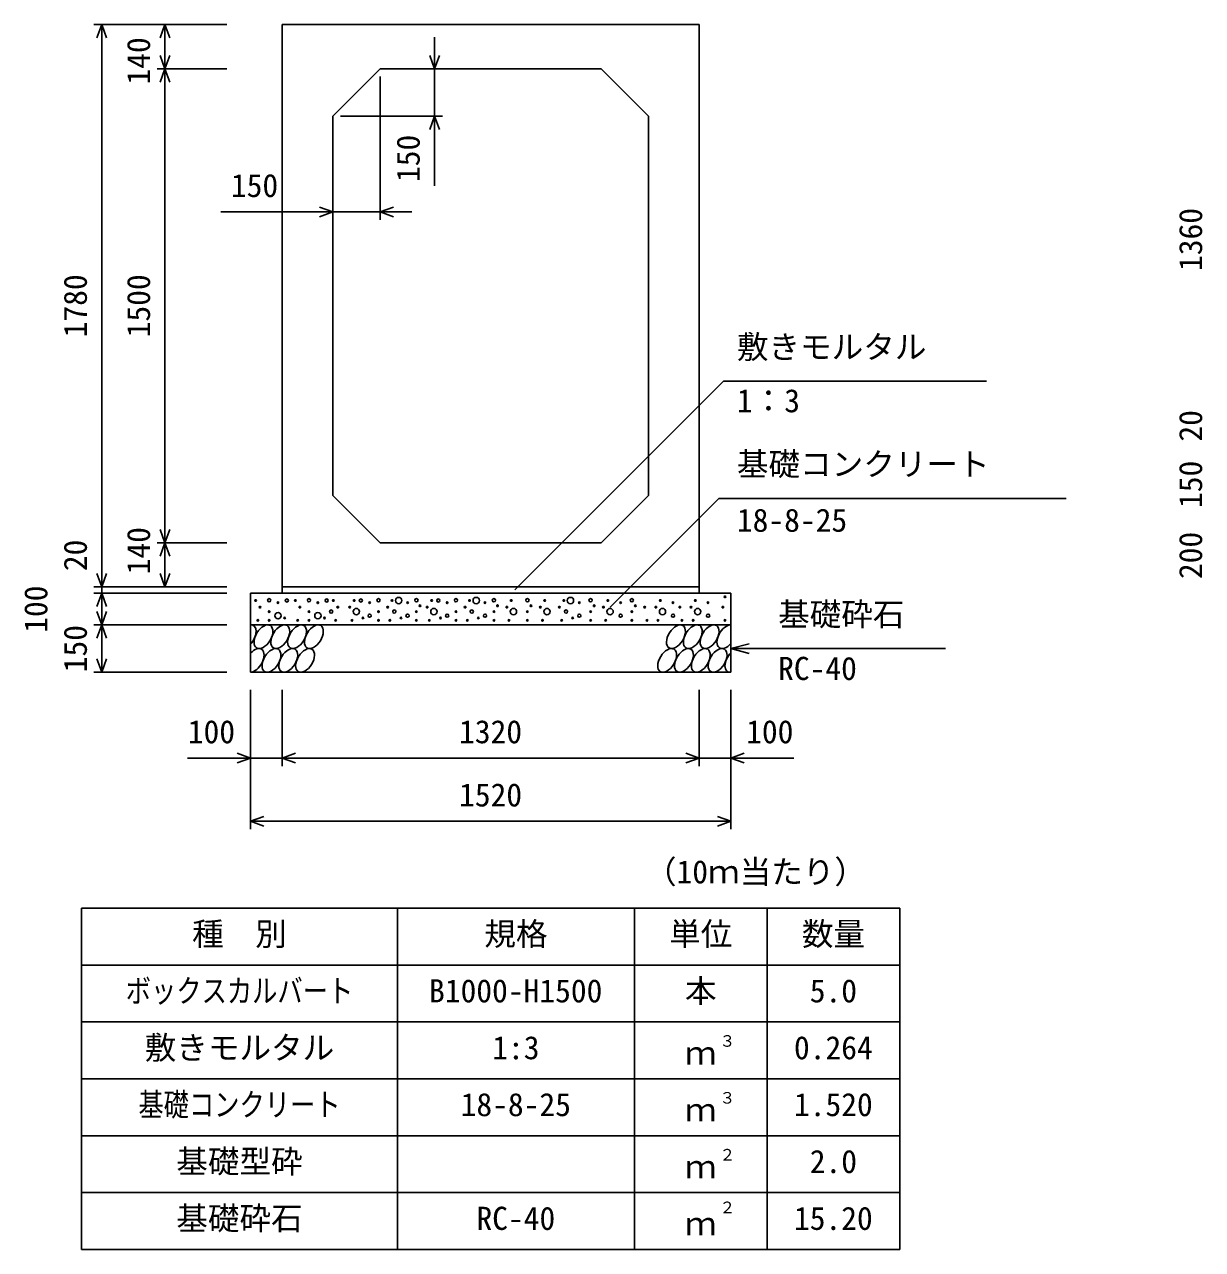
# Model space of a CAD drawing. Units: millimetres, scale not verified. Extents: x -50400 to 50400, y -17820 to 17820.
# Drawn here: x 41484 to 45213, y 5195 to 9072 of the extents above; entities that cross this region are included whole.
import ezdxf
from ezdxf.enums import TextEntityAlignment as Align

# ---------------------------------------------------------------- set-up
doc = ezdxf.new("R2010")
doc.units = ezdxf.units.MM
doc.header["$LTSCALE"] = 60
for name, color, linetype, lineweight in [('0-0_DIM', 7, 'Continuous', 25), ('0-2_HATCH', 6, 'Continuous', 25), ('0-3_HYO', 3, 'Continuous', 25), ('0-4_HYO2', 4, 'Continuous', 25), ('0-5_OUTLINE', 3, 'Continuous', 25), ('0-7_TXT', 7, 'Continuous', 25)]:
    doc.layers.add(name, color=color, linetype=linetype, lineweight=lineweight)
doc.styles.add('ＭＳ ゴシック', font='')
doc.styles.get('ＭＳ ゴシック').set_extended_font_data('MS Gothic')

msp = doc.modelspace()

# ---------------------------------------------------------------- linework, layer by layer
at = {"layer": '0-0_DIM'}
for p, q in [((41703.88, 9071.89), (42124.98, 9071.89)), ((41728.88, 7291.89), (41728.88, 9071.89)), ((41928.88, 9071.89), (41928.88, 8931.89)), ((42782.46, 9031.89), (42782.46, 8931.89)), ((41903.88, 8931.89), (42124.98, 8931.89)), ((41928.88, 8931.89), (41928.88, 7431.89)), ((42782.46, 8781.89), (42782.46, 8931.89)), ((42609.98, 8906.89), (42609.98, 8453.87)), ((42484.98, 8781.89), (42807.46, 8781.89)), ((42782.46, 8781.89), (42782.46, 8561.01)), ((42105.88, 8478.87), (42459.98, 8478.87)), ((42609.98, 8478.87), (42459.98, 8478.87)), ((42609.98, 8478.87), (42709.98, 8478.87)), ((43036.2, 7282.55), (43696.48, 7942.83)), ((44528.89, 7942.83), (43696.48, 7942.83)), ((43338.01, 7228.16), (43682.07, 7572.22)), ((44781.62, 7572.22), (43682.07, 7572.22)), ((41903.88, 7431.89), (42124.98, 7431.89)), ((41928.88, 7291.89), (41928.88, 7431.89)), ((41703.88, 7291.89), (42124.98, 7291.89)), ((41728.88, 7291.89), (41728.88, 7271.89)), ((41703.88, 7271.89), (42124.98, 7271.89)), ((41728.88, 7271.89), (41728.88, 7171.89)), ((41703.88, 7171.89), (42124.98, 7171.89)), ((41728.88, 7171.89), (41728.88, 7021.89)), ((43719.98, 7096.89), (43777.94, 7112.42)), ((44399.79, 7096.89), (43719.98, 7096.89)), ((43719.98, 7096.89), (43777.94, 7081.36)), ((41703.88, 7021.89), (42124.98, 7021.89)), ((42199.98, 6525.28), (42199.98, 6966.89)), ((42299.98, 6725.28), (42299.98, 6966.89)), ((43619.98, 6725.28), (43619.98, 6966.89)), ((43619.98, 6725.28), (43619.98, 6966.89)), ((43719.98, 6525.28), (43719.98, 6966.89)), ((42000.44, 6750.28), (42199.98, 6750.28)), ((42299.98, 6750.28), (42199.98, 6750.28)), ((43619.98, 6750.28), (42299.98, 6750.28)), ((43719.98, 6750.28), (43619.98, 6750.28)), ((43919.53, 6750.28), (43719.98, 6750.28)), ((43719.98, 6550.28), (42199.98, 6550.28))]:
    msp.add_line(p, q, dxfattribs=at)
for points in [[(41744.27, 9029.6), (41728.88, 9071.89), (41713.49, 9029.6)], [(41944.27, 9029.6), (41928.88, 9071.89), (41913.49, 9029.6)], [(41944.27, 8974.17), (41928.88, 8931.89), (41913.49, 8974.17)], [(42797.85, 8974.17), (42782.46, 8931.89), (42767.07, 8974.17)], [(41944.27, 8889.6), (41928.88, 8931.89), (41913.49, 8889.6)], [(42797.85, 8739.6), (42782.46, 8781.89), (42767.07, 8739.6)], [(42417.7, 8494.26), (42459.98, 8478.87), (42417.7, 8463.48)], [(42652.27, 8494.26), (42609.98, 8478.87), (42652.27, 8463.48)], [(41944.27, 7474.17), (41928.88, 7431.89), (41913.49, 7474.17)], [(41944.27, 7389.6), (41928.88, 7431.89), (41913.49, 7389.6)], [(41744.27, 7334.17), (41728.88, 7291.89), (41713.49, 7334.17)], [(41944.27, 7334.17), (41928.88, 7291.89), (41913.49, 7334.17)], [(41744.27, 7229.6), (41728.88, 7271.89), (41713.49, 7229.6)], [(41744.27, 7214.17), (41728.88, 7171.89), (41713.49, 7214.17)], [(41744.27, 7129.6), (41728.88, 7171.89), (41713.49, 7129.6)], [(41744.27, 7064.17), (41728.88, 7021.89), (41713.49, 7064.17)], [(42157.7, 6765.67), (42199.98, 6750.28), (42157.7, 6734.88)], [(42342.27, 6765.67), (42299.98, 6750.28), (42342.27, 6734.88)], [(43577.7, 6765.67), (43619.98, 6750.28), (43577.7, 6734.88)], [(43762.27, 6765.67), (43719.98, 6750.28), (43762.27, 6734.88)], [(42242.27, 6565.67), (42199.98, 6550.28), (42242.27, 6534.88)], [(43677.7, 6565.67), (43719.98, 6550.28), (43677.7, 6534.88)]]:
    msp.add_lwpolyline(points, dxfattribs=at)
at = {"layer": '0-2_HATCH'}
for centre, radius in [((42215.95, 7249.07), 2.5), ((42258.84, 7249.94), 5), ((42314.92, 7249.07), 5), ((42342.05, 7249.07), 2.5), ((42384.95, 7249.94), 5), ((42441.02, 7249.07), 5), ((42462.05, 7249.07), 2.5), ((42527.91, 7249.07), 2.5), ((42548.94, 7249.07), 5), ((42605.01, 7249.94), 5), ((42647.91, 7249.07), 2.5), ((42668.94, 7249.07), 10), ((42725.01, 7249.94), 5), ((42773.13, 7249.07), 2.5), ((42794.16, 7249.07), 5), ((42850.24, 7249.94), 5), ((42893.13, 7249.07), 2.5), ((42914.16, 7249.07), 10), ((42970.24, 7249.94), 5), ((43025.06, 7249.07), 2.5), ((43076.34, 7249.94), 5), ((43131.16, 7249.07), 2.5), ((43191.56, 7249.07), 2.5), ((43212.59, 7249.07), 10), ((43276.17, 7249.94), 5), ((43330.98, 7249.07), 2.5), ((43406.8, 7249.94), 5), ((43496.88, 7249.07), 2.5), ((43607.94, 7249.07), 2.5), ((43701.74, 7260.78), 2.5), ((42229.97, 7228.05), 2.5), ((42258.84, 7214.05), 2.5), ((42286.88, 7200.92), 10), ((42286.88, 7242.06), 2.5), ((42356.07, 7228.05), 2.5), ((42384.95, 7214.05), 2.5), ((42412.99, 7200.92), 10), ((42412.99, 7242.06), 2.5), ((42455.04, 7214.05), 5), ((42476.07, 7228.05), 2.5), ((42513.89, 7228.05), 2.5), ((42534.92, 7214.05), 10), ((42576.98, 7242.06), 2.5), ((42605.01, 7214.05), 2.5), ((42633.89, 7228.05), 2.5), ((42654.92, 7214.05), 5), ((42696.98, 7242.06), 2.5), ((42725.01, 7214.05), 2.5), ((42736.35, 7232.37), 2.5), ((42759.11, 7228.05), 2.5), ((42780.14, 7214.05), 10), ((42822.2, 7242.06), 2.5), ((42850.24, 7214.05), 2.5), ((42879.11, 7228.05), 2.5), ((42900.14, 7214.05), 5), ((42942.2, 7242.06), 2.5), ((42970.24, 7214.05), 2.5), ((42981.58, 7232.37), 2.5), ((43011.04, 7228.05), 2.5), ((43032.07, 7214.05), 10), ((43076.34, 7214.05), 2.5), ((43087.68, 7232.37), 2.5), ((43117.14, 7228.05), 2.5), ((43138.17, 7214.05), 10), ((43177.54, 7228.05), 2.5), ((43198.57, 7214.05), 5), ((43240.63, 7242.06), 2.5), ((43276.17, 7214.05), 2.5), ((43287.51, 7232.37), 2.5), ((43316.97, 7228.05), 2.5), ((43338, 7214.05), 10), ((43371.27, 7242.06), 2.5), ((43406.8, 7214.05), 2.5), ((43418.14, 7232.37), 2.5), ((43447.6, 7228.05), 2.5), ((43482.86, 7228.05), 2.5), ((43503.89, 7214.05), 10), ((43537.16, 7242.06), 2.5), ((43558.67, 7228.05), 2.5), ((43593.92, 7228.05), 2.5), ((43614.95, 7214.05), 10), ((43648.22, 7242.06), 2.5), ((43694.8, 7228.05), 2.5), ((42222.96, 7186.04), 2.5), ((42258.84, 7186.04), 2.5), ((42307.91, 7193.91), 2.5), ((42349.06, 7186.04), 2.5), ((42384.95, 7186.04), 2.5), ((42434.01, 7193.91), 2.5), ((42469.06, 7186.04), 2.5), ((42520.9, 7186.04), 2.5), ((42555.95, 7193.91), 2.5), ((42576.98, 7200.92), 5), ((42605.01, 7186.04), 2.5), ((42640.9, 7186.04), 2.5), ((42675.95, 7193.91), 2.5), ((42696.98, 7200.92), 5), ((42725.01, 7186.04), 2.5), ((42766.12, 7186.04), 2.5), ((42801.17, 7193.91), 2.5), ((42822.2, 7200.92), 5), ((42850.24, 7186.04), 2.5), ((42886.12, 7186.04), 2.5), ((42921.17, 7193.91), 2.5), ((42942.2, 7200.92), 5), ((42970.24, 7186.04), 2.5), ((43018.05, 7186.04), 2.5), ((43076.34, 7186.04), 2.5), ((43124.15, 7186.04), 2.5), ((43184.55, 7186.04), 2.5), ((43219.6, 7193.91), 2.5), ((43240.63, 7200.92), 5), ((43276.17, 7186.04), 2.5), ((43323.98, 7186.04), 2.5), ((43371.27, 7200.92), 5), ((43406.8, 7186.04), 2.5), ((43454.61, 7186.04), 2.5), ((43489.87, 7186.04), 2.5), ((43537.16, 7200.92), 5), ((43565.68, 7186.04), 2.5), ((43600.93, 7186.04), 2.5), ((43648.22, 7200.92), 5), ((43701.81, 7186.04), 2.5)]:
    msp.add_circle(centre, radius, dxfattribs=at)
for centre, start_param, end_param in [((42187.62, 7134.37), 4.385593, 6.6745444), ((43706.12, 7134.37), 0.3357715, 4.4411806), ((42212.94, 7059.38), 3.5111464, 7.548991), ((43731.44, 7059.38), 1.2110787, 3.5658734)]:
    msp.add_ellipse(centre, major_axis=(21.81, 35.31), ratio=0.5792, start_param=start_param, end_param=end_param, dxfattribs=at)
for centre in [(42240.83, 7134.37), (42294.03, 7134.37), (42347.24, 7134.37), (42400.45, 7134.37), (43546.5, 7134.37), (43599.71, 7134.37), (43652.91, 7134.37), (42266.15, 7059.38), (42319.35, 7059.38), (42372.56, 7059.38), (43518.61, 7059.38), (43571.82, 7059.38), (43625.03, 7059.38), (43678.23, 7059.38)]:
    msp.add_ellipse(centre, major_axis=(21.81, 35.31), ratio=0.5792, dxfattribs=at)
at = {"layer": '0-3_HYO'}
for p, q in [((42664.98, 6275.28), (42664.98, 5195.28)), ((43414.98, 6275.28), (43414.98, 5195.28)), ((43834.98, 6275.28), (43834.98, 5195.28)), ((41664.98, 6095.28), (44254.98, 6095.28))]:
    msp.add_line(p, q, dxfattribs=at)
msp.add_lwpolyline([(41664.98, 5195.28), (44254.98, 5195.28), (44254.98, 6275.28), (41664.98, 6275.28)], close=True, dxfattribs=at)
at = {"layer": '0-4_HYO2'}
for p, q in [((41664.98, 5915.28), (44254.98, 5915.28)), ((41664.98, 5735.28), (44254.98, 5735.28)), ((41664.98, 5555.28), (44254.98, 5555.28)), ((41664.98, 5375.28), (44254.98, 5375.28))]:
    msp.add_line(p, q, dxfattribs=at)
at = {"layer": '0-5_OUTLINE'}
for p, q in [((42299.98, 9071.89), (42299.98, 7271.89)), ((43619.98, 9071.89), (42299.98, 9071.89)), ((43619.98, 7271.89), (43619.98, 9071.89)), ((42459.98, 8781.89), (42609.98, 8931.89)), ((42609.98, 8931.89), (43309.98, 8931.89)), ((43309.98, 8931.89), (43459.98, 8781.89)), ((42459.98, 7581.89), (42459.98, 8781.89)), ((43459.98, 7581.89), (43459.98, 8781.89)), ((42609.98, 7431.89), (42459.98, 7581.89)), ((43309.98, 7431.89), (43459.98, 7581.89)), ((42609.98, 7431.89), (43309.98, 7431.89)), ((43619.98, 7291.89), (42299.98, 7291.89)), ((42199.98, 7271.89), (42199.98, 7021.89)), ((42199.98, 7271.89), (43719.98, 7271.89)), ((43719.98, 7271.89), (43719.98, 7021.89)), ((42199.98, 7171.89), (43719.98, 7171.89)), ((42199.98, 7021.89), (43719.98, 7021.89))]:
    msp.add_line(p, q, dxfattribs=at)

# ---------------------------------------------------------------- texts
at = {"layer": '0-0_DIM', "style": 'ＭＳ ゴシック'}
for s, p in [('140', (41903.88, 8881.89)), ('150', (42757.46, 8573.39)), ('1360', (45233.88, 8291.89)), ('1780', (41703.88, 8081.89)), ('1500', (41903.88, 8081.89)), ('20', (45233.88, 7751.96)), ('150', (45233.88, 7541.89)), ('140', (41903.88, 7331.89)), ('200', (45233.88, 7316.89)), ('20', (41703.88, 7341.96)), ('100', (41578.88, 7146.89)), ('150', (41703.88, 7021.89))]:
    msp.add_text(s, height=73.31, rotation=90, dxfattribs=at).set_placement(p, align=Align.BOTTOM_LEFT)
for s, p in [('150', (42137.84, 8503.87)), ('敷きモルタル', (43739.33, 7992.83)), ('1：3', (43739.33, 7822.72)), ('基礎コンクリート', (43739.33, 7622.22)), ('18-8-25', (43739.33, 7444.59)), ('基礎砕石', (43869.72, 7146.89)), ('RC-40', (43869.72, 6975.51)), ('100', (42001.34, 6775.28)), ('1320', (42859.98, 6775.28)), ('100', (43768.62, 6775.28)), ('1520', (42859.98, 6575.28))]:
    msp.add_text(s, height=73.31, dxfattribs=at).set_placement(p, align=Align.BOTTOM_LEFT)
at = {"layer": '0-7_TXT', "style": 'ＭＳ ゴシック'}
for s, height, p in [('（10ｍ当たり）', 73.31, (43448.31, 6331.94)), ('規格', 73.31, (42939.98, 6135.28)), ('単位', 73.31, (43524.98, 6135.28)), ('数量', 73.31, (43944.98, 6135.28)), ('種\u3000別', 73.31, (42014.98, 6135.28)), ('B1000-H1500', 73.31, (42764.98, 5955.28)), ('本', 73.31, (43574.98, 5955.28)), ('5.0', 73.31, (43969.98, 5955.28)), ('敷きモルタル', 73.31, (41864.98, 5775.28)), ('1:3', 73.31, (42964.98, 5775.28)), ('３', 36.66, (43684.22, 5825.89)), ('0.264', 73.31, (43919.98, 5775.28)), ('ｍ', 73.31, (43574.98, 5758.61)), ('18-8-25', 73.31, (42864.98, 5595.28)), ('３', 36.66, (43684.22, 5645.89)), ('1.520', 73.31, (43919.98, 5595.28)), ('ｍ', 73.31, (43574.98, 5578.61)), ('基礎型砕', 73.31, (41964.98, 5415.28)), ('２', 36.66, (43684.22, 5465.89)), ('2.0', 73.31, (43969.98, 5415.28)), ('ｍ', 73.31, (43574.98, 5398.61)), ('基礎砕石', 73.31, (41964.98, 5235.28)), ('RC-40', 73.31, (42914.98, 5235.28)), ('２', 36.66, (43684.22, 5299.22)), ('15.20', 73.31, (43919.98, 5235.28)), ('ｍ', 73.31, (43574.98, 5218.61))]:
    msp.add_text(s, height=height, dxfattribs=at).set_placement(p, align=Align.BOTTOM_LEFT)
at = {"layer": '0-7_TXT', "style": 'ＭＳ ゴシック', "width": 0.8}
for s, p in [('ボックスカルバート', (41804.98, 5955.28)), ('基礎コンクリート', (41844.98, 5595.28))]:
    msp.add_text(s, height=73.31, dxfattribs=at).set_placement(p, align=Align.BOTTOM_LEFT)

doc.saveas('drawing.dxf')
